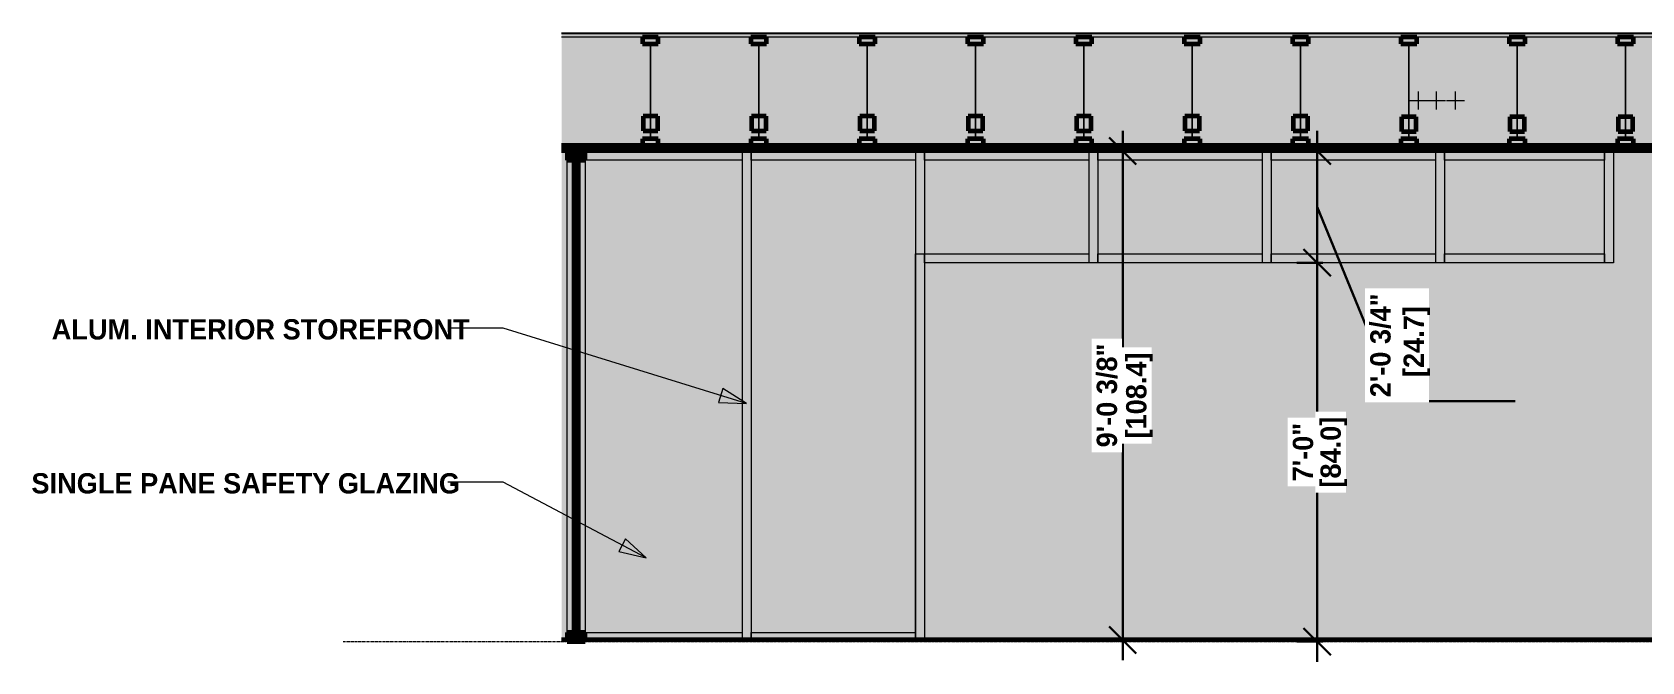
# Model space of a CAD drawing. Header units: inches. Extents: x 2872 to 9394, y -6 to 375.
# Drawn here: x 3920.1 to 4276.7, y -4.5 to 135.1 of the extents above; entities that cross this region are included whole.
import ezdxf

# ---------------------------------------------------------------- set-up
doc = ezdxf.new("R2010")
doc.units = ezdxf.units.IN
doc.header["$MEASUREMENT"] = 0
doc.linetypes.add('Grid Line 1_2_', pattern=[0.875, 0.5, -0.125, 0.125, -0.125])
for name, color, linetype, lineweight in [('0-3', 10, 'Continuous', 9), ('0-4', 90, 'Continuous', 5), ('A-ANNO-DIMS-1', 211, 'Continuous', 30), ('A-CLNG-1', 251, 'Continuous', 5), ('A-CLNG-2', 7, 'Continuous', 60), ('A-CLNG-3', 250, 'Continuous', 18), ('A-CLNG-PATT-1', 10, 'Continuous', 9), ('A-FLOR-1', 8, 'Continuous', 5), ('A-FLOR-2', 7, 'Continuous', 60), ('A-FLOR-LEVL-1', 51, 'Grid Line 1_2_', 9), ('A-FLOR-MCUT-1', 250, 'Continuous', 18), ('A-FLOR-PATT-1', 252, 'Continuous', 9), ('A-FLOR-PATT-2', 253, 'Continuous', 9), ('A-FLOR-PATT-3', 10, 'Continuous', 9), ('A-GLAZ-CURT', 52, 'Continuous', 9), ('A-GLAZ-CURT-2', 52, 'Continuous', 60), ('A-GLAZ-CWMG', 51, 'Continuous', 9), ('A-GLAZ-CWMG-3', 51, 'Continuous', 60), ('A-WALL', 113, 'Continuous', 18), ('A-WALL-3', 113, 'Continuous', 5), ('G-ANNO-TEXT', 231, 'Continuous', 9), ('P-PIPE-CNTR', 3, 'Continuous', 9), ('S-BEAM-2', 10, 'Continuous', 9), ('S-BEAM-3', 7, 'Continuous', 60)]:
    doc.layers.add(name, color=color, linetype=linetype, lineweight=lineweight)
doc.styles.add('Century Gothic_B', font='GOTHICB.TTF', dxfattribs={"height": 4.5})
doc.dimstyles.new('OD__1_16__Tol__', dxfattribs={"dimscale": 12, "dimtxt": 4.698757, "dimasz": 0.5, "dimexe": 0.375, "dimexo": 0.25, "dimgap": 0.0625, "dimtad": 1, "dimdec": 4, "dimrnd": 0.0625, "dimzin": 3, "dimdsep": 46, "dimlunit": 4, "dimtxsty": 'Century Gothic_B', "dimblk1": 'OBLIQUE', "dimblk2": 'OBLIQUE', "dimsah": 1, "dimcen": 0.09, "dimdle": 0.375, "dimazin": 0, "dimtfac": 1, "dimtdec": 4, "dimtix": 1, "dimtmove": 0, "dimatfit": 3, "dimfxl": 1, "dimtvp": 1, "dimtfill": 1, "dimfrac": 2, "dimtolj": 1, "dimtzin": 0, "dimlwd": 30, "dimlwe": 30, "dimarcsym": 2})
doc.dimstyles.new('OD__1_16__Tol___1', dxfattribs={"dimscale": 12, "dimtxt": 4.698757, "dimasz": 0.5, "dimexe": 0.375, "dimexo": 0.25, "dimgap": 0.0625, "dimtad": 1, "dimdec": 4, "dimrnd": 0.0625, "dimzin": 3, "dimdsep": 46, "dimlunit": 4, "dimtxsty": 'Century Gothic_B', "dimblk1": 'OBLIQUE', "dimblk2": 'OBLIQUE', "dimsah": 1, "dimcen": 0.09, "dimdle": 0.375, "dimazin": 0, "dimtfac": 1, "dimtdec": 4, "dimtix": 1, "dimtmove": 1, "dimatfit": 3, "dimfxl": 1, "dimtvp": 1, "dimtfill": 1, "dimfrac": 2, "dimtolj": 1, "dimtzin": 0, "dimlwd": 30, "dimlwe": 30, "dimarcsym": 2})

# ---------------------------------------------------------------- blocks, each defined once
blk = doc.blocks.new('CTR - 1st Phase - Shell_rvt-3-INTERIOR ELEVATION - COMMUNITY ROOM _115_ - EAST WALL')
at = {"layer": 'A-CLNG-1'}
blk.add_hatch(color=256, dxfattribs=at).paths.add_polyline_path([(-3373.13, 109.5), (-2920.57, 109.5), (-2920.57, 109.88), (-2920.54, 109.88), (-2920.54, 110), (-3373.13, 110), (-3373.13, 109.51)], flags=0)
at = {"layer": 'A-CLNG-PATT-1'}
h = blk.add_hatch(dxfattribs=at)
h.set_pattern_fill('FP_17', color=256, style=0, pattern_type=2)
h.set_pattern_definition([(0, (75.524, 0), (15.36, 3.84), [0.634, -10.886, 0.634, -10.886, -61.44]), (0, (75.524, 0), (15.36, 3.84), [-23.04, 0.634, -22.406, 0.634, -10.886, -26.88]), (0, (75.524, 0), (15.36, 3.84), [-57.6, 0.634, -7.046, 0.634, -18.566]), (120, (81.284, 1.92), (-11.0055376, 11.38215), [0.634, -10.886, 0.634, -10.886, -61.44]), (120, (81.284, 1.92), (-11.0055376, 11.38215), [-23.04, 0.634, -22.406, 0.634, -10.886, -26.88]), (120, (81.284, 1.92), (-11.0055376, 11.38215), [-57.6, 0.634, -7.046, 0.634, -18.566]), (240, (83.204, 9.6), (-4.3544624, -15.22215), [0.634, -10.886, 0.634, -10.886, -61.44]), (240, (83.204, 9.6), (-4.3544624, -15.22215), [-23.04, 0.634, -22.406, 0.634, -10.886, -26.88]), (240, (83.204, 9.6), (-4.3544624, -15.22215), [-57.6, 0.634, -7.046, 0.634, -18.566])])
h.paths.add_polyline_path([(-2934.69, 108.87), (-2920.57, 108.87), (-2920.57, 109.5), (-3373.13, 109.48), (-3373.13, 108.87), (-2944.95, 108.87)], flags=0)
at = {"layer": 'A-FLOR-1'}
blk.add_hatch(color=256, dxfattribs=at).paths.add_polyline_path([(-3373.13, 134.75), (-2920.54, 134.75), (-2920.54, 134.87), (-3373.13, 134.87), (-3373.13, 134.75)], flags=0)
at = {"layer": 'A-FLOR-PATT-1'}
h = blk.add_hatch(dxfattribs=at)
h.set_pattern_fill('FP_13', color=256, style=0, pattern_type=2)
h.set_pattern_definition([(161.57, (75.764, 0.24), (-1.92045124, 0.00015035), [0, -13.661, 1.517, 0]), (18.43, (75.284, 0.24), (-1.92045124, -0.00015035), [0, -13.661, 1.517, 0]), (108.43, (75.764, 0.24), (0.95996907, -4.80073665), [4.553, -10.625]), (71.57, (75.284, 0.24), (0.95996907, 4.80073665), [4.553, -10.625])])
h.paths.add_polyline_path([(-3104.41, 110), (-2920.54, 110), (-2920.54, 134), (-3373.13, 134), (-3373.13, 110), (-3111.48, 110)], flags=0)
at = {"layer": 'A-FLOR-PATT-2'}
h = blk.add_hatch(dxfattribs=at)
h.set_pattern_fill('FP_14', color=256, style=0, pattern_type=2)
h.set_pattern_definition([(0, (75.524, 0), (7.68, 1.92), [0.634, -5.126, 0.634, -5.126, -30.72]), (0, (75.524, 0), (7.68, 1.92), [-11.52, 0.634, -10.886, 0.634, -5.126, -13.44]), (0, (75.524, 0), (7.68, 1.92), [-28.8, 0.634, -3.206, 0.634, -8.966]), (120, (78.404, 0.96), (-5.5027688, 5.6910751), [0.634, -5.126, 0.634, -5.126, -30.72]), (120, (78.404, 0.96), (-5.5027688, 5.6910751), [-11.52, 0.634, -10.886, 0.634, -5.126, -13.44]), (120, (78.404, 0.96), (-5.5027688, 5.6910751), [-28.8, 0.634, -3.206, 0.634, -8.966]), (240, (79.364, 4.8), (-2.1772312, -7.6110751), [0.634, -5.126, 0.634, -5.126, -30.72]), (240, (79.364, 4.8), (-2.1772312, -7.6110751), [-11.52, 0.634, -10.886, 0.634, -5.126, -13.44]), (240, (79.364, 4.8), (-2.1772312, -7.6110751), [-28.8, 0.634, -3.206, 0.634, -8.966])])
h.paths.add_polyline_path([(-3373.13, 134.87), (-2920.54, 134.87), (-2920.54, 135.12), (-3373.13, 135.12), (-3373.13, 135)], flags=0)
h = blk.add_hatch(dxfattribs=at)
h.set_pattern_fill('FP_15', color=256, style=0, pattern_type=2)
h.set_pattern_definition([(0, (75.524, 0), (0, 2.399), []), (315, (75.524, 0), (2.3985062, 0), [3.393, -3.393]), (45, (75.524, 0), (2.3985062, 0), [3.393, -3.393])])
h.paths.add_polyline_path([(-3136.23, 134), (-2920.54, 134), (-2920.54, 134.75), (-3373.13, 134.75), (-3373.13, 134), (-3137.11, 134)], flags=0)
at = {"layer": 'A-FLOR-PATT-3'}
h = blk.add_hatch(dxfattribs=at)
h.set_pattern_fill('FP_16', color=256, style=0, pattern_type=2)
h.set_pattern_definition([(135, (75.524, 0), (-2.1213203, -2.1213203), [])])
h.paths.add_polyline_path([(-3084.22, 0), (-2920.57, 0), (-2922.54, 0.37), (-3373.13, 0.37), (-3373.13, 0), (-3090.26, 0)], flags=0)
at = {"layer": 'A-CLNG-2'}
for p, q in [((-2920.54, 110), (-3373.13, 110)), ((-3373.13, 108.87), (-2920.54, 108.87))]:
    blk.add_line(p, q, dxfattribs=at)
at = {"layer": 'A-CLNG-3'}
blk.add_line((-2920.54, 109.5), (-3373.13, 109.5), dxfattribs=at)
at = {"layer": 'A-FLOR-2'}
for p, q in [((-3373.13, 110), (-2920.54, 110)), ((-2920.54, 0.37), (-3373.13, 0.37))]:
    blk.add_line(p, q, dxfattribs=at)
at = {"layer": 'A-FLOR-MCUT-1'}
for p, q in [((-2920.54, 134.87), (-3373.13, 134.87)), ((-2920.54, 134.75), (-3373.13, 134.75)), ((-2920.54, 134), (-3373.13, 134)), ((-2920.54, 0), (-3373.13, 0))]:
    blk.add_line(p, q, dxfattribs=at)
blk = doc.blocks.new('TRUSS - 24_-2435176-INTERIOR ELEVATION - COMMUNITY ROOM _115_ - EAST WALL')
at = {"layer": 'S-BEAM-2'}
for p, q in [((-2921.37, 133.75), (-2921.5, 133.75)), ((-2921.5, 132.5), (-2921.5, 111.5)), ((-2921.37, 111.5), (-2921.37, 132.5))]:
    blk.add_line(p, q, dxfattribs=at)
at = {"layer": 'S-BEAM-3'}
for p, q in [((-2923.19, 134), (-2923.19, 132.5)), ((-2920.54, 134), (-2923.19, 134)), ((-2923.19, 132.5), (-2920.54, 132.5)), ((-2920.54, 116.32), (-2923.06, 116.32)), ((-2923.06, 116.32), (-2923.06, 113.07)), ((-2923.19, 111.5), (-2923.19, 110)), ((-2920.54, 111.5), (-2923.19, 111.5)), ((-2923.06, 113.07), (-2920.54, 113.07)), ((-2923.19, 110), (-2920.54, 110))]:
    blk.add_line(p, q, dxfattribs=at)
blk = doc.blocks.new('TRUSS - 24_-V8-INTERIOR ELEVATION - COMMUNITY ROOM _115_ - EAST WALL')
at = {"layer": 'S-BEAM-2'}
for p, q in [((-2945.37, 133.75), (-2945.5, 133.75)), ((-2945.5, 132.5), (-2945.5, 111.5)), ((-2945.37, 111.5), (-2945.37, 132.5))]:
    blk.add_line(p, q, dxfattribs=at)
at = {"layer": 'S-BEAM-3'}
for p, q in [((-2947.19, 134), (-2947.19, 132.5)), ((-2943.69, 134), (-2947.19, 134)), ((-2947.19, 132.5), (-2943.69, 132.5)), ((-2943.69, 132.5), (-2943.69, 134)), ((-2943.81, 116.32), (-2947.06, 116.32)), ((-2947.06, 116.32), (-2947.06, 113.07)), ((-2943.81, 113.07), (-2943.81, 116.32)), ((-2947.19, 111.5), (-2947.19, 110)), ((-2943.69, 111.5), (-2947.19, 111.5)), ((-2947.06, 113.07), (-2943.81, 113.07)), ((-2943.69, 110), (-2943.69, 111.5)), ((-2947.19, 110), (-2943.69, 110))]:
    blk.add_line(p, q, dxfattribs=at)
blk = doc.blocks.new('TRUSS - 24_-2435712-INTERIOR ELEVATION - COMMUNITY ROOM _115_ - EAST WALL')
at = {"layer": 'S-BEAM-2'}
for p, q in [((-3209.37, 133.75), (-3209.5, 133.75)), ((-3209.5, 132.5), (-3209.5, 111.5)), ((-3209.37, 111.5), (-3209.37, 132.5))]:
    blk.add_line(p, q, dxfattribs=at)
at = {"layer": 'S-BEAM-3'}
for p, q in [((-3211.19, 134), (-3211.19, 132.5)), ((-3207.69, 134), (-3211.19, 134)), ((-3211.19, 132.5), (-3207.69, 132.5)), ((-3207.69, 132.5), (-3207.69, 134)), ((-3207.81, 116.5), (-3211.06, 116.5)), ((-3211.06, 116.5), (-3211.06, 113.25)), ((-3207.81, 113.25), (-3207.81, 116.5)), ((-3211.19, 111.5), (-3211.19, 110)), ((-3207.69, 111.5), (-3211.19, 111.5)), ((-3211.06, 113.25), (-3207.81, 113.25)), ((-3207.69, 110), (-3207.69, 111.5)), ((-3211.19, 110), (-3207.69, 110))]:
    blk.add_line(p, q, dxfattribs=at)
blk = doc.blocks.new('CTR - 1st Phase - Structure_rvt-3-INTERIOR ELEVATION - COMMUNITY ROOM _115_ - EAST WALL')
at = {"layer": '0-3'}
for name, p in [('TRUSS - 24_-2435712-INTERIOR ELEVATION - COMMUNITY ROOM _115_ - EAST WALL', (-144, 0)), ('TRUSS - 24_-2435712-INTERIOR ELEVATION - COMMUNITY ROOM _115_ - EAST WALL', (-120, 0)), ('TRUSS - 24_-2435712-INTERIOR ELEVATION - COMMUNITY ROOM _115_ - EAST WALL', (-96, 0)), ('TRUSS - 24_-2435712-INTERIOR ELEVATION - COMMUNITY ROOM _115_ - EAST WALL', (-72, 0)), ('TRUSS - 24_-2435712-INTERIOR ELEVATION - COMMUNITY ROOM _115_ - EAST WALL', (-48, 0)), ('TRUSS - 24_-2435712-INTERIOR ELEVATION - COMMUNITY ROOM _115_ - EAST WALL', (-24, 0)), ('TRUSS - 24_-2435712-INTERIOR ELEVATION - COMMUNITY ROOM _115_ - EAST WALL', (0, 0)), ('TRUSS - 24_-V8-INTERIOR ELEVATION - COMMUNITY ROOM _115_ - EAST WALL', (-240, 0)), ('TRUSS - 24_-V8-INTERIOR ELEVATION - COMMUNITY ROOM _115_ - EAST WALL', (-216, 0)), ('TRUSS - 24_-V8-INTERIOR ELEVATION - COMMUNITY ROOM _115_ - EAST WALL', (-192, 0)), ('TRUSS - 24_-V8-INTERIOR ELEVATION - COMMUNITY ROOM _115_ - EAST WALL', (-168, 0)), ('TRUSS - 24_-V8-INTERIOR ELEVATION - COMMUNITY ROOM _115_ - EAST WALL', (-144, 0)), ('TRUSS - 24_-V8-INTERIOR ELEVATION - COMMUNITY ROOM _115_ - EAST WALL', (-120, 0)), ('TRUSS - 24_-V8-INTERIOR ELEVATION - COMMUNITY ROOM _115_ - EAST WALL', (-96, 0)), ('TRUSS - 24_-V8-INTERIOR ELEVATION - COMMUNITY ROOM _115_ - EAST WALL', (-72, 0)), ('TRUSS - 24_-V8-INTERIOR ELEVATION - COMMUNITY ROOM _115_ - EAST WALL', (-48, 0)), ('TRUSS - 24_-V8-INTERIOR ELEVATION - COMMUNITY ROOM _115_ - EAST WALL', (-24, 0)), ('TRUSS - 24_-V8-INTERIOR ELEVATION - COMMUNITY ROOM _115_ - EAST WALL', (0, 0)), ('TRUSS - 24_-2435176-INTERIOR ELEVATION - COMMUNITY ROOM _115_ - EAST WALL', (0, 0))]:
    blk.add_blockref(name, p, dxfattribs=at)
blk = doc.blocks.new('System Panel - SINGLE PANE - SAFETY GLAZING-2183546-INTERIOR ELEVATION - COMMUNITY ROOM _115_ - EAST WALL')
at = {"layer": 'A-GLAZ-CURT'}
blk.add_hatch(color=256, dxfattribs=at).paths.add_polyline_path([(-3369.51, 2), (-3369.37, 2), (-3369.37, 106.75), (-3370.37, 106.75), (-3370.37, 2)], flags=0)
at = {"layer": 'A-GLAZ-CURT-2'}
for p, q in [((-3370.37, 106.75), (-3370.37, 2)), ((-3369.37, 106.75), (-3370.37, 106.75)), ((-3369.37, 2), (-3369.37, 106.75)), ((-3370.37, 2), (-3369.37, 2))]:
    blk.add_line(p, q, dxfattribs=at)
blk = doc.blocks.new('Rectangular Mullion - 2_ x 4_ - INTERIOR-2183535-INTERIOR ELEVATION - COMMUNITY ROOM _115_ - EAST WALL')
at = {"layer": 'A-GLAZ-CWMG'}
blk.add_hatch(color=256, dxfattribs=at).paths.add_polyline_path([(-3371.87, 106.75), (-3367.87, 106.75), (-3367.87, 108.75), (-3371.87, 108.75)], flags=0)
at = {"layer": 'A-GLAZ-CWMG-3'}
for p, q in [((-3371.87, 108.75), (-3371.87, 106.75)), ((-3367.87, 108.75), (-3371.87, 108.75)), ((-3367.87, 106.75), (-3367.87, 108.75)), ((-3371.87, 106.75), (-3367.87, 106.75))]:
    blk.add_line(p, q, dxfattribs=at)
blk = doc.blocks.new('Rectangular Mullion - 2_ x 4_ - INTERIOR-2183537-INTERIOR ELEVATION - COMMUNITY ROOM _115_ - EAST WALL')
at = {"layer": 'A-GLAZ-CWMG'}
blk.add_hatch(color=256, dxfattribs=at).paths.add_polyline_path([(-3369.37, 0.38), (-3367.87, 0.38), (-3367.87, 2), (-3371.87, 2), (-3371.87, 0.38), (-3369.51, 0.38)], flags=0)
at = {"layer": 'A-GLAZ-CWMG-3'}
for p, q in [((-3371.87, 2), (-3371.87, 0)), ((-3367.87, 2), (-3371.87, 2)), ((-3371.87, 0), (-3367.87, 0)), ((-3367.87, 0), (-3367.87, 2))]:
    blk.add_line(p, q, dxfattribs=at)
blk = doc.blocks.new('Rectangular Mullion - 2_ x 4_ - INTERIOR-2183539-INTERIOR ELEVATION - COMMUNITY ROOM _115_ - EAST WALL')
at = {"layer": 'A-GLAZ-CWMG'}
h = blk.add_hatch(color=256, dxfattribs=at)
h.paths.add_polyline_path([(-3370.37, 2), (-3370.37, 85), (-3371.87, 85), (-3371.87, 2)], flags=0)
h.paths.add_polyline_path([(-3369.37, 2), (-3367.87, 2), (-3367.87, 85), (-3369.37, 85), (-3369.37, 67.56)], flags=0)
for p, q in [((-3371.87, 2), (-3371.87, 85)), ((-3367.87, 85), (-3367.87, 2))]:
    blk.add_line(p, q, dxfattribs=at)
blk = doc.blocks.new('System Panel - SINGLE PANE - SAFETY GLAZING-2330176-INTERIOR ELEVATION - COMMUNITY ROOM _115_ - EAST WALL')
at = {"layer": 'A-GLAZ-CURT'}
blk.add_hatch(color=256, dxfattribs=at).paths.add_polyline_path([(-3146.84, 86), (-3142.12, 86), (-3142.12, 106.75), (-3177.52, 106.75), (-3177.52, 86)], flags=0)
blk = doc.blocks.new('Rectangular Mullion - 2_ x 4_ - INTERIOR-2330177-INTERIOR ELEVATION - COMMUNITY ROOM _115_ - EAST WALL')
at = {"layer": 'A-GLAZ-CWMG'}
blk.add_hatch(color=256, dxfattribs=at).paths.add_polyline_path([(-3140.12, 84), (-3140.12, 108.75), (-3142.12, 108.75), (-3142.12, 84)], flags=0)
for p, q in [((-3142.12, 108.75), (-3140.12, 108.75)), ((-3142.12, 84), (-3142.12, 108.75))]:
    blk.add_line(p, q, dxfattribs=at)
blk = doc.blocks.new('System Panel - SINGLE PANE - SAFETY GLAZING-2330178-INTERIOR ELEVATION - COMMUNITY ROOM _115_ - EAST WALL')
at = {"layer": 'A-GLAZ-CURT'}
blk.add_hatch(color=256, dxfattribs=at).paths.add_polyline_path([(-3217.92, 86), (-3217.92, 106.75), (-3254.32, 106.75), (-3254.32, 86)], flags=0)
blk = doc.blocks.new('System Panel - SINGLE PANE - SAFETY GLAZING-2330183-INTERIOR ELEVATION - COMMUNITY ROOM _115_ - EAST WALL')
at = {"layer": 'A-GLAZ-CURT'}
blk.add_hatch(color=256, dxfattribs=at).paths.add_polyline_path([(-3256.32, 86), (-3256.32, 106.75), (-3292.72, 106.75), (-3292.72, 86), (-3259.98, 86)], flags=0)
blk = doc.blocks.new('System Panel - SINGLE PANE - SAFETY GLAZING-2179331-INTERIOR ELEVATION - COMMUNITY ROOM _115_ - EAST WALL')
at = {"layer": 'A-GLAZ-CURT'}
blk.add_hatch(color=256, dxfattribs=at).paths.add_polyline_path([(-3331.12, 2), (-3294.72, 2), (-3294.72, 106.75), (-3331.12, 106.75), (-3331.12, 67.56)], flags=0)
blk = doc.blocks.new('Rectangular Mullion - 2_ x 4_ - INTERIOR-2179403-INTERIOR ELEVATION - COMMUNITY ROOM _115_ - EAST WALL')
at = {"layer": 'A-GLAZ-CWMG'}
blk.add_hatch(color=256, dxfattribs=at).paths.add_polyline_path([(-3203.41, 106.75), (-3179.52, 106.75), (-3179.52, 108.75), (-3215.92, 108.75), (-3215.92, 106.75)], flags=0)
for p, q in [((-3215.92, 106.75), (-3215.92, 108.75)), ((-3179.52, 108.75), (-3215.92, 108.75)), ((-3179.52, 108.75), (-3179.52, 106.75)), ((-3179.52, 106.75), (-3215.92, 106.75))]:
    blk.add_line(p, q, dxfattribs=at)
blk = doc.blocks.new('Rectangular Mullion - 2_ x 4_ - INTERIOR-V6-INTERIOR ELEVATION - COMMUNITY ROOM _115_ - EAST WALL')
at = {"layer": 'A-GLAZ-CWMG'}
blk.add_hatch(color=256, dxfattribs=at).paths.add_polyline_path([(-3333.12, 106.75), (-3333.12, 108.75), (-3367.87, 108.75), (-3367.87, 106.75), (-3344.84, 106.75)], flags=0)
for p, q in [((-3333.12, 108.75), (-3367.87, 108.75)), ((-3333.12, 108.75), (-3333.12, 106.75)), ((-3333.12, 106.75), (-3367.87, 106.75))]:
    blk.add_line(p, q, dxfattribs=at)
blk = doc.blocks.new('Rectangular Mullion - 2_ x 4_ - INTERIOR-2179404-INTERIOR ELEVATION - COMMUNITY ROOM _115_ - EAST WALL')
at = {"layer": 'A-GLAZ-CWMG'}
blk.add_hatch(color=256, dxfattribs=at).paths.add_polyline_path([(-3333.12, 0.38), (-3333.12, 2), (-3367.87, 2), (-3367.87, 0.38)], flags=0)
for p, q in [((-3367.87, 2), (-3333.12, 2)), ((-3333.12, 2), (-3333.12, 0.38))]:
    blk.add_line(p, q, dxfattribs=at)
blk = doc.blocks.new('Rectangular Mullion - 2_ x 4_ - INTERIOR-2328709-INTERIOR ELEVATION - COMMUNITY ROOM _115_ - EAST WALL')
at = {"layer": 'A-GLAZ-CWMG'}
blk.add_hatch(color=256, dxfattribs=at).paths.add_polyline_path([(-3217.92, 84), (-3215.92, 84), (-3215.92, 108.75), (-3217.92, 108.75), (-3217.92, 86)], flags=0)
for p, q in [((-3217.92, 108.75), (-3215.92, 108.75)), ((-3217.92, 108.75), (-3217.92, 84)), ((-3215.92, 108.75), (-3215.92, 84))]:
    blk.add_line(p, q, dxfattribs=at)
blk = doc.blocks.new('Rectangular Mullion - 2_ x 4_ - INTERIOR-2179406-INTERIOR ELEVATION - COMMUNITY ROOM _115_ - EAST WALL')
at = {"layer": 'A-GLAZ-CWMG'}
blk.add_hatch(color=256, dxfattribs=at).paths.add_polyline_path([(-3292.72, 0.38), (-3292.72, 108.75), (-3294.72, 108.75), (-3294.72, 0.38)], flags=0)
for p, q in [((-3294.72, 108.75), (-3292.72, 108.75)), ((-3294.72, 108.75), (-3294.72, 0.38)), ((-3292.72, 108.75), (-3292.72, 84))]:
    blk.add_line(p, q, dxfattribs=at)
blk = doc.blocks.new('Rectangular Mullion - 2_ x 4_ - INTERIOR-V7-INTERIOR ELEVATION - COMMUNITY ROOM _115_ - EAST WALL')
at = {"layer": 'A-GLAZ-CWMG'}
blk.add_hatch(color=256, dxfattribs=at).paths.add_polyline_path([(-3331.12, 0.38), (-3331.12, 108.75), (-3333.12, 108.75), (-3333.12, 0.38)], flags=0)
for p, q in [((-3333.12, 108.75), (-3331.12, 108.75)), ((-3333.12, 108.75), (-3333.12, 0.38)), ((-3331.12, 108.75), (-3331.12, 0.38))]:
    blk.add_line(p, q, dxfattribs=at)
blk = doc.blocks.new('Rectangular Mullion - 2_ x 4_ - INTERIOR-2179407-INTERIOR ELEVATION - COMMUNITY ROOM _115_ - EAST WALL')
at = {"layer": 'A-GLAZ-CWMG'}
blk.add_hatch(color=256, dxfattribs=at).paths.add_polyline_path([(-3146.84, 106.75), (-3142.12, 106.75), (-3142.12, 108.75), (-3177.52, 108.75), (-3177.52, 106.75), (-3160.98, 106.75)], flags=0)
for p, q in [((-3177.52, 106.75), (-3177.52, 108.75)), ((-3142.12, 108.75), (-3177.52, 108.75)), ((-3142.12, 108.75), (-3142.12, 106.75)), ((-3142.12, 106.75), (-3177.52, 106.75))]:
    blk.add_line(p, q, dxfattribs=at)
blk = doc.blocks.new('Rectangular Mullion - 2_ x 4_ - INTERIOR-2183532-INTERIOR ELEVATION - COMMUNITY ROOM _115_ - EAST WALL')
at = {"layer": 'A-GLAZ-CWMG'}
h = blk.add_hatch(color=256, dxfattribs=at)
h.paths.add_polyline_path([(-3367.87, 85), (-3367.87, 106.75), (-3369.37, 106.75), (-3369.37, 85)], flags=0)
h.paths.add_polyline_path([(-3370.37, 85), (-3370.37, 106.75), (-3371.87, 106.75), (-3371.87, 85)], flags=0)
for p, q in [((-3371.87, 85), (-3371.87, 106.75)), ((-3367.87, 106.75), (-3367.87, 85))]:
    blk.add_line(p, q, dxfattribs=at)
blk = doc.blocks.new('Rectangular Mullion - 2_ x 4_ - INTERIOR-2179402-INTERIOR ELEVATION - COMMUNITY ROOM _115_ - EAST WALL')
at = {"layer": 'A-GLAZ-CWMG'}
blk.add_hatch(color=256, dxfattribs=at).paths.add_polyline_path([(-3142.12, 84), (-3142.12, 86), (-3177.52, 86), (-3177.52, 84), (-3146.84, 84)], flags=0)
for p, q in [((-3177.52, 84), (-3177.52, 86)), ((-3177.52, 86), (-3142.12, 86)), ((-3142.12, 86), (-3142.12, 84))]:
    blk.add_line(p, q, dxfattribs=at)
blk = doc.blocks.new('Rectangular Mullion - 2_ x 4_ - INTERIOR-V9-INTERIOR ELEVATION - COMMUNITY ROOM _115_ - EAST WALL')
at = {"layer": 'A-GLAZ-CWMG'}
blk.add_hatch(color=256, dxfattribs=at).paths.add_polyline_path([(-3198.95, 84), (-3179.52, 84), (-3179.52, 86), (-3215.92, 86), (-3215.92, 84), (-3203.41, 84)], flags=0)
for p, q in [((-3215.92, 84), (-3215.92, 86)), ((-3215.92, 86), (-3179.52, 86)), ((-3179.52, 86), (-3179.52, 84))]:
    blk.add_line(p, q, dxfattribs=at)
blk = doc.blocks.new('Rectangular Mullion - 2_ x 4_ - INTERIOR-2330184-INTERIOR ELEVATION - COMMUNITY ROOM _115_ - EAST WALL')
at = {"layer": 'A-GLAZ-CWMG'}
for p, q in [((-3294.72, 86), (-3292.72, 86)), ((-3294.72, 0.38), (-3294.72, 86)), ((-3292.72, 84), (-3292.72, 86))]:
    blk.add_line(p, q, dxfattribs=at)
blk = doc.blocks.new('Rectangular Mullion - 2_ x 4_ - INTERIOR-V10-INTERIOR ELEVATION - COMMUNITY ROOM _115_ - EAST WALL')
at = {"layer": 'A-GLAZ-CWMG'}
blk.add_hatch(color=256, dxfattribs=at).paths.add_polyline_path([(-3331.12, 0.38), (-3294.72, 0.38), (-3294.72, 2), (-3331.12, 2)], flags=0)
for p, q in [((-3331.12, 0.38), (-3331.12, 2)), ((-3331.12, 2), (-3294.72, 2)), ((-3294.72, 2), (-3294.72, 0.38))]:
    blk.add_line(p, q, dxfattribs=at)
blk = doc.blocks.new('_Oblique')
at = {"color": 0, "linetype": 'ByBlock', "lineweight": -2}
blk.add_line((-0.5, -0.5), (0.5, 0.5), dxfattribs=at)
blk = doc.blocks.new('DIMBLOCK2-INTERIOR ELEVATION - COMMUNITY ROOM _115_ - EAST WALL')
at = {"layer": 'A-ANNO-DIMS-1', "color": 0, "lineweight": 30, "transparency": 16777216}
for p, q in [((4204.8, 113.25), (4204.8, 79.5)), ((4206.05, 108.75), (4200.3, 108.75)), ((4204.8, 96.37), (4222.43, 53.31)), ((4206.05, 84), (4200.3, 84)), ((4222.43, 53.31), (4248.65, 53.31))]:
    blk.add_line(p, q, dxfattribs=at)
at = {"layer": 'Defpoints', "color": 0, "transparency": 16777216}
for p in [(4209.05, 108.75), (4204.8, 84), (4209.05, 84)]:
    blk.add_point(p, dxfattribs=at)
at = {"layer": 'A-ANNO-DIMS-1', "color": 0, "lineweight": 30, "transparency": 16777216, "xscale": 5.999999999999999, "yscale": 5.999999999999999, "zscale": 5.999999999999999}
for p, rotation in [((4204.8, 108.75), 90), ((4204.8, 84), 270)]:
    blk.add_blockref('_Oblique', p, dxfattribs=dict(at, rotation=rotation))
at = {"layer": 'A-ANNO-DIMS-1', "color": 0, "transparency": 16777216, "insert": (4223.18, 65.67), "char_height": 4.5, "attachment_point": 5, "rotation": 90, "line_spacing_factor": 0.984502, "style": 'Century Gothic_B', "bg_fill": 3, "box_fill_scale": 1.25, "bg_fill_color": 256, "bg_fill_true_color": 13158600, "bg_fill_transparency": 0}
blk.add_mtext('\\A1;2\'-0 3/4"\\P [24.7]', dxfattribs=at)
blk = doc.blocks.new('DIMBLOCK3-INTERIOR ELEVATION - COMMUNITY ROOM _115_ - EAST WALL')
at = {"layer": 'A-ANNO-DIMS-1', "color": 0, "lineweight": 30, "transparency": 16777216}
for p, q in [((4204.8, 88.5), (4204.8, -4.5)), ((4206.05, 84), (4200.3, 84)), ((4206.05, 0), (4200.3, 0))]:
    blk.add_line(p, q, dxfattribs=at)
at = {"layer": 'Defpoints', "color": 0, "transparency": 16777216}
for p in [(4209.05, 84), (4209.05, 0), (4204.8, 0)]:
    blk.add_point(p, dxfattribs=at)
at = {"layer": 'A-ANNO-DIMS-1', "color": 0, "lineweight": 30, "transparency": 16777216, "xscale": 5.999999999999999, "yscale": 5.999999999999999, "zscale": 5.999999999999999}
for p, rotation in [((4204.8, 84), 90), ((4204.8, 0), 270)]:
    blk.add_blockref('_Oblique', p, dxfattribs=dict(at, rotation=rotation))
at = {"layer": 'A-ANNO-DIMS-1', "color": 0, "transparency": 16777216, "insert": (4201.69, 42), "char_height": 4.5, "attachment_point": 5, "rotation": 90, "style": 'Century Gothic_B', "bg_fill": 3, "box_fill_scale": 1.25, "bg_fill_color": 256, "bg_fill_true_color": 13158600, "bg_fill_transparency": 0}
blk.add_mtext('\\A1;7\'-0"', dxfattribs=at)
at = {"layer": 'A-ANNO-DIMS-1', "color": 0, "transparency": 16777216, "insert": (4208.47, 42), "char_height": 4.5, "attachment_point": 5, "rotation": 90, "style": 'Century Gothic_B', "bg_fill": 3, "box_fill_scale": 1.25, "bg_fill_color": 256, "bg_fill_true_color": 13158600, "bg_fill_transparency": 0}
blk.add_mtext('\\A1;[84.0]', dxfattribs=at)
blk = doc.blocks.new('DIMBLOCK4-INTERIOR ELEVATION - COMMUNITY ROOM _115_ - EAST WALL')
at = {"layer": 'A-ANNO-DIMS-1', "color": 0, "lineweight": 30, "transparency": 16777216}
for p, q in [((4161.74, 113.25), (4161.74, -4.13)), ((4162.98, 108.75), (4157.24, 108.75)), ((4162.98, 0.37), (4157.24, 0.37))]:
    blk.add_line(p, q, dxfattribs=at)
at = {"layer": 'Defpoints', "color": 0, "transparency": 16777216}
for p in [(4165.98, 108.75), (4161.74, 0.37), (4165.98, 0.37)]:
    blk.add_point(p, dxfattribs=at)
at = {"layer": 'A-ANNO-DIMS-1', "color": 0, "lineweight": 30, "transparency": 16777216, "xscale": 5.999999999999999, "yscale": 5.999999999999999, "zscale": 5.999999999999999}
for p, rotation in [((4161.74, 108.75), 90), ((4161.74, 0.37), 270)]:
    blk.add_blockref('_Oblique', p, dxfattribs=dict(at, rotation=rotation))
at = {"layer": 'A-ANNO-DIMS-1', "color": 0, "transparency": 16777216, "insert": (4158.28, 54.56), "char_height": 4.5, "attachment_point": 5, "rotation": 90, "style": 'Century Gothic_B', "bg_fill": 3, "box_fill_scale": 1.25, "bg_fill_color": 256, "bg_fill_true_color": 13158600, "bg_fill_transparency": 0}
blk.add_mtext('\\A1;9\'-0 3/8"', dxfattribs=at)
at = {"layer": 'A-ANNO-DIMS-1', "color": 0, "transparency": 16777216, "insert": (4165.41, 54.56), "char_height": 4.5, "attachment_point": 5, "rotation": 90, "style": 'Century Gothic_B', "bg_fill": 3, "box_fill_scale": 1.25, "bg_fill_color": 256, "bg_fill_true_color": 13158600, "bg_fill_transparency": 0}
blk.add_mtext('\\A1;[108.4]', dxfattribs=at)

msp = doc.modelspace()

# ---------------------------------------------------------------- hatches: boundary and pattern name
at = {"layer": 'A-WALL-3'}
for points in [[(4037.41452, 0.375), (4038.66863, 0.375), (4038.66863, 108.75), (4211.59363, 108.75), (4211.59363, 108.875), (4037.41452, 108.875), (4037.41452, 2)], [(4117.82488, 0.375), (4326.31863, 0.375), (4326.31863, 88), (4366.31863, 88), (4366.31863, 0.375), (4412.21863, 0.375), (4412.21863, 108.875), (4270.41863, 108.875), (4270.41863, 84), (4117.82488, 84), (4117.82488, 67.55929)]]:
    msp.add_hatch(color=256, dxfattribs=at).paths.add_polyline_path(points, flags=0)
at = {"layer": 'G-ANNO-TEXT'}
for points in [[(4078.4211, 52.78546), (4073.16488, 56.09558), (4072.21402, 53.024)], [(4056.13701, 18.54771), (4051.59047, 22.78016), (4050.08337, 19.93985)]]:
    msp.add_hatch(color=256, dxfattribs=at).paths.add_polyline_path(points, flags=0)

# ---------------------------------------------------------------- linework, layer by layer
at = {"layer": 'A-FLOR-LEVL-1'}
msp.add_line((3989.04101, 0), (4538.34363, 0), dxfattribs=at)
at = {"layer": 'A-WALL'}
for p, q in [((4211.59363, 108.75), (4211.59363, 108.875)), ((4270.41863, 108.875), (4270.41863, 84)), ((4270.41863, 84), (4117.82488, 84)), ((4117.82488, 84), (4117.82488, 0.375))]:
    msp.add_line(p, q, dxfattribs=at)
at = {"layer": 'G-ANNO-TEXT'}
for p, q in [((4024.5001, 69.47761), (4012.23272, 69.47761)), ((4078.4211, 52.78546), (4024.5001, 69.47761)), ((4073.16488, 56.09558), (4072.21402, 53.024)), ((4078.4211, 52.78546), (4073.16488, 56.09558)), ((4072.21402, 53.024), (4078.4211, 52.78546)), ((4024.5001, 35.33464), (4012.23272, 35.33464)), ((4056.13701, 18.54771), (4024.5001, 35.33464)), ((4051.59047, 22.78016), (4050.08337, 19.93985)), ((4056.13701, 18.54771), (4051.59047, 22.78016)), ((4050.08337, 19.93985), (4056.13701, 18.54771))]:
    msp.add_line(p, q, dxfattribs=at)
at = {"layer": 'P-PIPE-CNTR'}
for p, q in [((4227.22645, 118), (4227.22645, 122)), ((4231.22645, 118), (4231.22645, 122)), ((4235.46909, 118), (4235.46909, 122)), ((4225.22645, 120), (4229.22645, 120)), ((4229.22645, 120), (4233.22645, 120)), ((4233.46909, 120), (4237.46909, 120))]:
    msp.add_line(p, q, dxfattribs=at)

# ---------------------------------------------------------------- block references
at = {"layer": '0-4'}
for name in ['CTR - 1st Phase - Shell_rvt-3-INTERIOR ELEVATION - COMMUNITY ROOM _115_ - EAST WALL', 'CTR - 1st Phase - Structure_rvt-3-INTERIOR ELEVATION - COMMUNITY ROOM _115_ - EAST WALL']:
    msp.add_blockref(name, (7410.54236, 0), dxfattribs=at)
at = {"layer": 'A-GLAZ-CURT'}
for name, p in [('System Panel - SINGLE PANE - SAFETY GLAZING-2183546-INTERIOR ELEVATION - COMMUNITY ROOM _115_ - EAST WALL', (7410.54236, 0)), ('System Panel - SINGLE PANE - SAFETY GLAZING-2179331-INTERIOR ELEVATION - COMMUNITY ROOM _115_ - EAST WALL', (7372.14393, 0)), ('System Panel - SINGLE PANE - SAFETY GLAZING-2179331-INTERIOR ELEVATION - COMMUNITY ROOM _115_ - EAST WALL', (7410.54236, 0)), ('System Panel - SINGLE PANE - SAFETY GLAZING-2330183-INTERIOR ELEVATION - COMMUNITY ROOM _115_ - EAST WALL', (7410.54236, 0)), ('System Panel - SINGLE PANE - SAFETY GLAZING-2330178-INTERIOR ELEVATION - COMMUNITY ROOM _115_ - EAST WALL', (7410.54236, 0)), ('System Panel - SINGLE PANE - SAFETY GLAZING-2330178-INTERIOR ELEVATION - COMMUNITY ROOM _115_ - EAST WALL', (7448.9408, 0)), ('System Panel - SINGLE PANE - SAFETY GLAZING-2330176-INTERIOR ELEVATION - COMMUNITY ROOM _115_ - EAST WALL', (7410.54236, 0))]:
    msp.add_blockref(name, p, dxfattribs=at)
at = {"layer": 'A-GLAZ-CWMG'}
for name, p in [('Rectangular Mullion - 2_ x 4_ - INTERIOR-2183535-INTERIOR ELEVATION - COMMUNITY ROOM _115_ - EAST WALL', (7410.54236, 0)), ('Rectangular Mullion - 2_ x 4_ - INTERIOR-V6-INTERIOR ELEVATION - COMMUNITY ROOM _115_ - EAST WALL', (7410.54236, 0)), ('Rectangular Mullion - 2_ x 4_ - INTERIOR-V7-INTERIOR ELEVATION - COMMUNITY ROOM _115_ - EAST WALL', (7410.54236, 0)), ('Rectangular Mullion - 2_ x 4_ - INTERIOR-2179403-INTERIOR ELEVATION - COMMUNITY ROOM _115_ - EAST WALL', (7295.34705, 0)), ('Rectangular Mullion - 2_ x 4_ - INTERIOR-2179406-INTERIOR ELEVATION - COMMUNITY ROOM _115_ - EAST WALL', (7410.54236, 0)), ('Rectangular Mullion - 2_ x 4_ - INTERIOR-2179403-INTERIOR ELEVATION - COMMUNITY ROOM _115_ - EAST WALL', (7333.74549, 0)), ('Rectangular Mullion - 2_ x 4_ - INTERIOR-2328709-INTERIOR ELEVATION - COMMUNITY ROOM _115_ - EAST WALL', (7372.14393, 0)), ('Rectangular Mullion - 2_ x 4_ - INTERIOR-2179403-INTERIOR ELEVATION - COMMUNITY ROOM _115_ - EAST WALL', (7372.14393, 0)), ('Rectangular Mullion - 2_ x 4_ - INTERIOR-2328709-INTERIOR ELEVATION - COMMUNITY ROOM _115_ - EAST WALL', (7410.54236, 0)), ('Rectangular Mullion - 2_ x 4_ - INTERIOR-2179403-INTERIOR ELEVATION - COMMUNITY ROOM _115_ - EAST WALL', (7410.54236, 0)), ('Rectangular Mullion - 2_ x 4_ - INTERIOR-2328709-INTERIOR ELEVATION - COMMUNITY ROOM _115_ - EAST WALL', (7448.9408, 0)), ('Rectangular Mullion - 2_ x 4_ - INTERIOR-2179407-INTERIOR ELEVATION - COMMUNITY ROOM _115_ - EAST WALL', (7410.54236, 0)), ('Rectangular Mullion - 2_ x 4_ - INTERIOR-2330177-INTERIOR ELEVATION - COMMUNITY ROOM _115_ - EAST WALL', (7410.54236, 0)), ('Rectangular Mullion - 2_ x 4_ - INTERIOR-2183532-INTERIOR ELEVATION - COMMUNITY ROOM _115_ - EAST WALL', (7410.54236, 0)), ('Rectangular Mullion - 2_ x 4_ - INTERIOR-2330184-INTERIOR ELEVATION - COMMUNITY ROOM _115_ - EAST WALL', (7410.54236, 0)), ('Rectangular Mullion - 2_ x 4_ - INTERIOR-V9-INTERIOR ELEVATION - COMMUNITY ROOM _115_ - EAST WALL', (7333.74549, 0)), ('Rectangular Mullion - 2_ x 4_ - INTERIOR-V9-INTERIOR ELEVATION - COMMUNITY ROOM _115_ - EAST WALL', (7372.14393, 0)), ('Rectangular Mullion - 2_ x 4_ - INTERIOR-V9-INTERIOR ELEVATION - COMMUNITY ROOM _115_ - EAST WALL', (7410.54236, 0)), ('Rectangular Mullion - 2_ x 4_ - INTERIOR-2179402-INTERIOR ELEVATION - COMMUNITY ROOM _115_ - EAST WALL', (7410.54236, 0)), ('Rectangular Mullion - 2_ x 4_ - INTERIOR-2183539-INTERIOR ELEVATION - COMMUNITY ROOM _115_ - EAST WALL', (7410.54236, 0)), ('Rectangular Mullion - 2_ x 4_ - INTERIOR-2183537-INTERIOR ELEVATION - COMMUNITY ROOM _115_ - EAST WALL', (7410.54236, 0)), ('Rectangular Mullion - 2_ x 4_ - INTERIOR-2179404-INTERIOR ELEVATION - COMMUNITY ROOM _115_ - EAST WALL', (7410.54236, 0)), ('Rectangular Mullion - 2_ x 4_ - INTERIOR-V10-INTERIOR ELEVATION - COMMUNITY ROOM _115_ - EAST WALL', (7410.54236, 0))]:
    msp.add_blockref(name, p, dxfattribs=at)

# ---------------------------------------------------------------- texts
at = {"layer": 'G-ANNO-TEXT', "char_height": 4.5, "attachment_point": 1, "style": 'Century Gothic_B'}
for s, insert, width in [('ALUM. INTERIOR STOREFRONT', (3924.47209, 71.47879), 106.353), ('SINGLE PANE SAFETY GLAZING', (3919.97445, 37.33582), 111.807)]:
    msp.add_mtext(s, dxfattribs=dict(at, insert=insert, width=width))

# ---------------------------------------------------------------- next in the draw order: dimensions: what is measured, and where the dimension line sits
at = {"layer": 'A-ANNO-DIMS-1'}
dim = msp.add_linear_dim(base=(4161.74019, 0.375), p1=(4165.98283, 108.75), p2=(4165.98283, 0.375), angle=90, dimstyle='OD__1_16__Tol__', override={"dimpost": '<>\\X', "dimfxl": 108.375}, dxfattribs=at)
dim.commit()
dim.dimension.update_dxf_attribs({"geometry": 'DIMBLOCK4-INTERIOR ELEVATION - COMMUNITY ROOM _115_ - EAST WALL', "text_midpoint": (4161.74019, 54.5625)})
dim = msp.add_linear_dim(base=(4204.80347, 84), p1=(4209.04611, 108.75), p2=(4209.04611, 84), angle=90, dimstyle='OD__1_16__Tol___1', override={"dimpost": '<>\\X', "dimfxl": 24.75}, dxfattribs=at)
dim.commit()
dim.dimension.update_dxf_attribs({"geometry": 'DIMBLOCK2-INTERIOR ELEVATION - COMMUNITY ROOM _115_ - EAST WALL', "text_midpoint": (4223.181, 53.30865), "dimtype": 160, "text_rotation": 90})

# ---------------------------------------------------------------- next in the draw order: dimensions: what is measured, and where the dimension line sits
dim = msp.add_linear_dim(base=(4204.80347, 0), p1=(4209.04611, 84), p2=(4209.04611, 0), angle=90, dimstyle='OD__1_16__Tol__', override={"dimpost": '<>\\X', "dimfxl": 84}, dxfattribs=at)
dim.commit()
dim.dimension.update_dxf_attribs({"geometry": 'DIMBLOCK3-INTERIOR ELEVATION - COMMUNITY ROOM _115_ - EAST WALL', "text_midpoint": (4204.80347, 42)})

doc.saveas('drawing.dxf')
